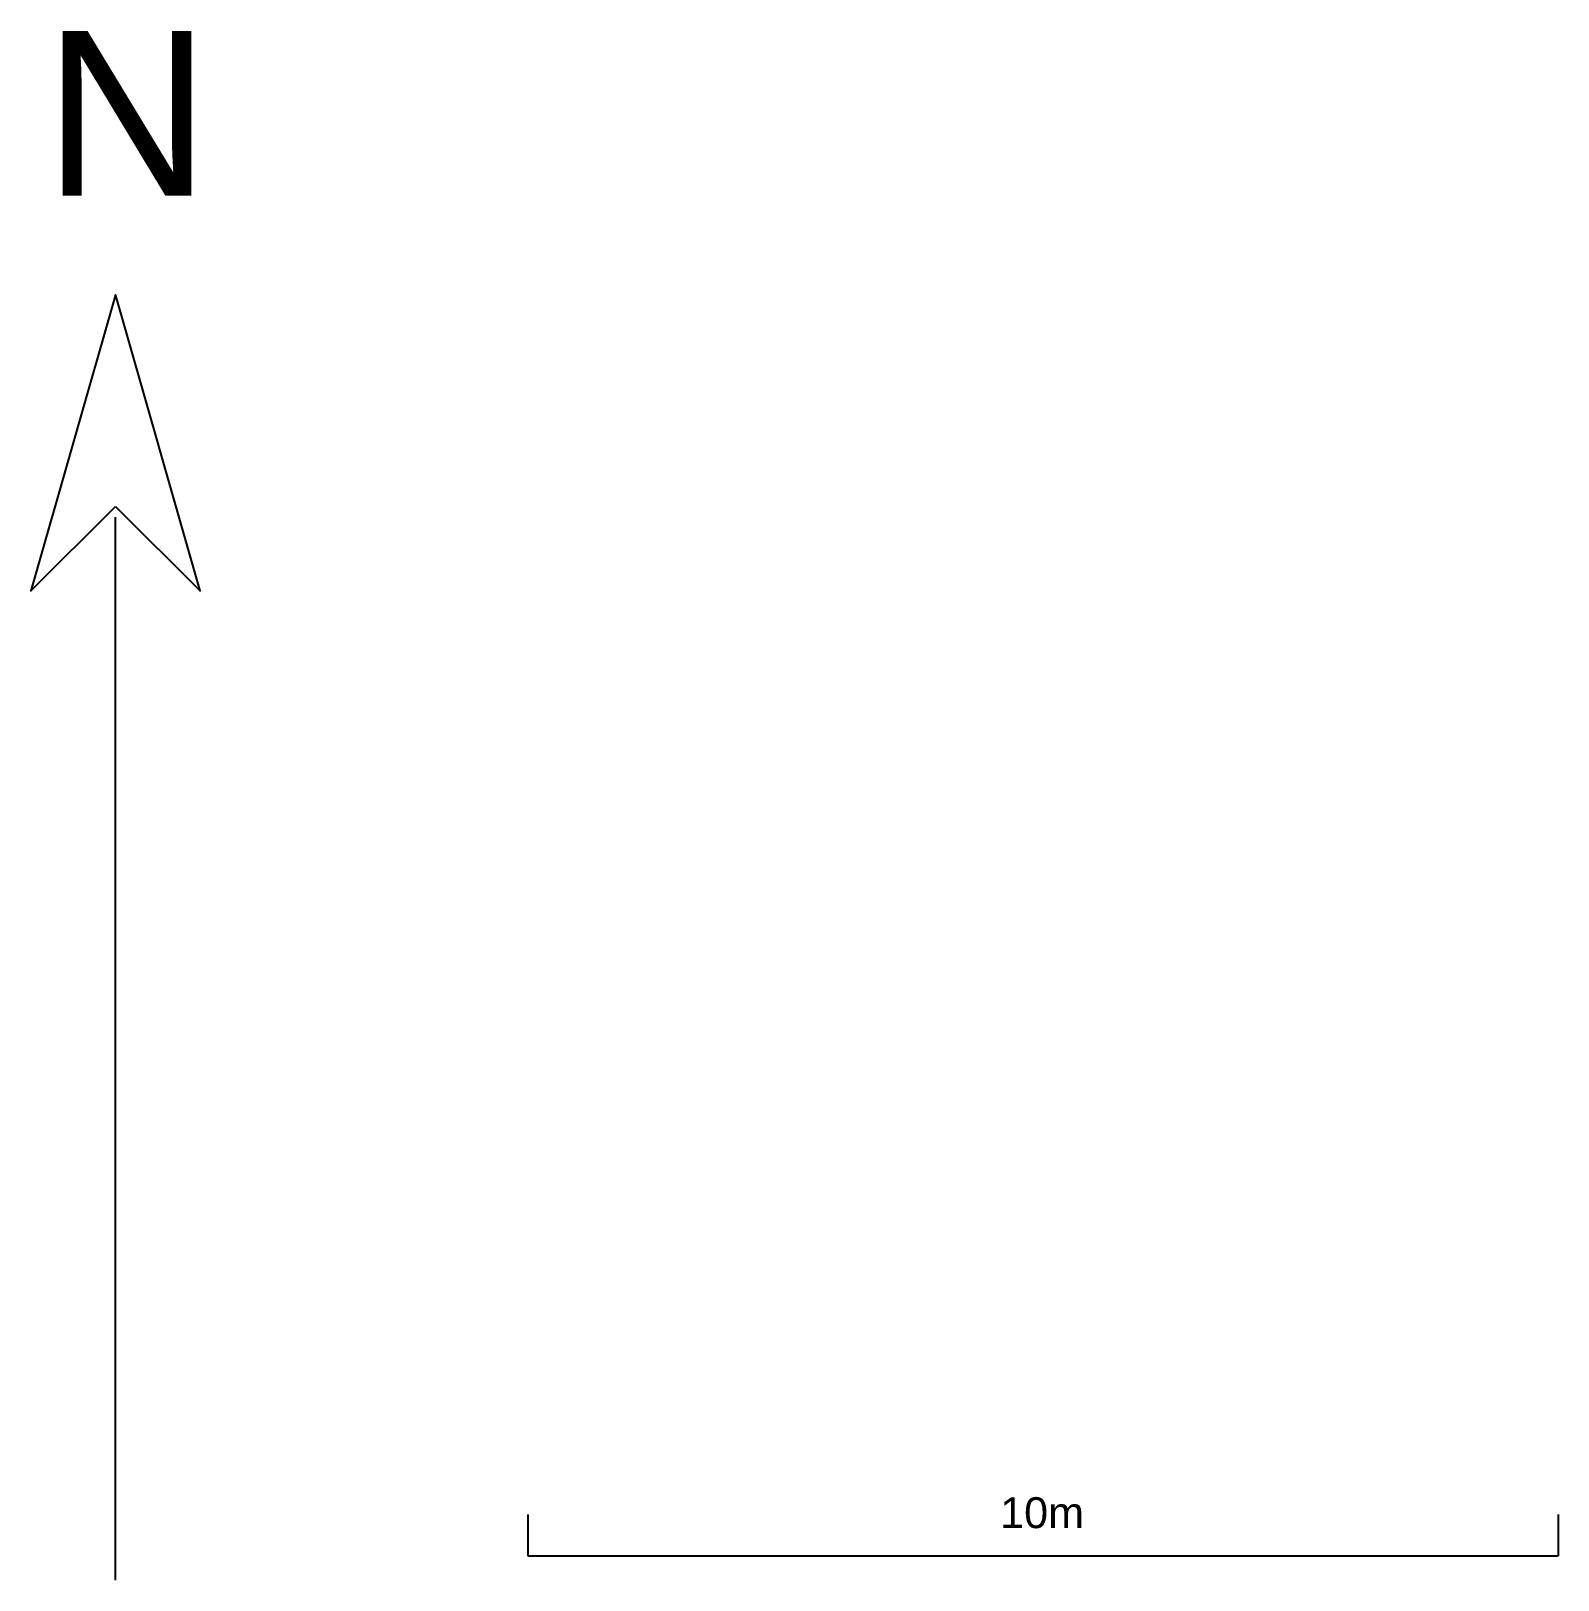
# Model space of a CAD drawing. Header units: metres. Extents: x 2.6 to 17.4, y 2.5 to 17.5.
import ezdxf

# ---------------------------------------------------------------- set-up
doc = ezdxf.new("R2010")
doc.units = ezdxf.units.M
doc.layers.add('Legend', color=2, linetype='Continuous', lineweight=25, true_color=0xffff00)
doc.styles.add('textstyle21', font='')
doc.styles.add('textstyle22', font='')
doc.styles.get('textstyle21').set_extended_font_data('Arial')
doc.styles.get('textstyle22').set_extended_font_data('Arial')

msp = doc.modelspace()

# ---------------------------------------------------------------- linework, layer by layer
at = {"layer": 'Legend'}
for p, q in [((7.411, 3.116), (7.411, 2.716)), ((17.411, 3.116), (17.411, 2.716)), ((7.411, 2.716), (17.411, 2.716))]:
    msp.add_line(p, q, dxfattribs=at)
for points in [[(3.411, 12.904), (4.232, 12.083), (3.426, 14.905), (3.411, 14.958), (2.589, 12.083), (3.411, 12.904)], [(3.411, 2.48), (3.411, 12.8)]]:
    msp.add_lwpolyline(points, dxfattribs=at)

# ---------------------------------------------------------------- texts
at = {"layer": 'Legend', "attachment_point": 2}
for s, insert, char_height, style in [('N', (3.52, 17.52), 1.6, 'textstyle22'), ('10m', (12.403, 3.284), 0.3, 'textstyle21')]:
    msp.add_mtext(s, dxfattribs=dict(at, insert=insert, char_height=char_height, style=style))

doc.saveas('drawing.dxf')
